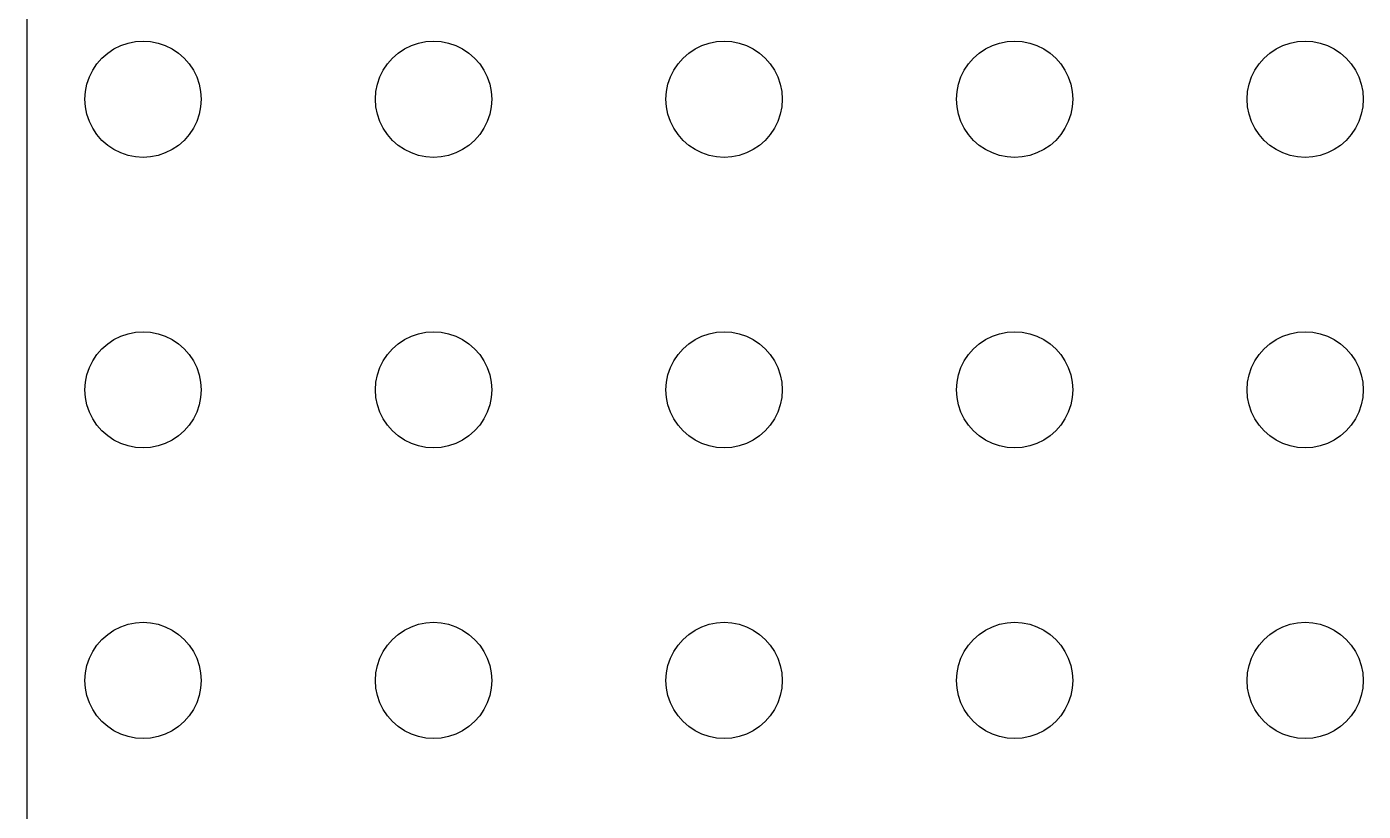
# Model space of a CAD drawing. Header units: metres. Extents: x -149 to 149, y -149 to 149.
# Drawn here: x -148.5 to -79.5, y -74.3 to -33.8 of the extents above; entities that cross this region are included whole.
import ezdxf

# ---------------------------------------------------------------- set-up
doc = ezdxf.new("R2010")
doc.units = ezdxf.units.M

msp = doc.modelspace()

# ---------------------------------------------------------------- linework, layer by layer
for p, q in [((-148.505, 143.505), (-148.505, -143.505)), ((-142.892, -34.5257), (-142.5, -34.5)), ((-142.5, -34.5), (-142.108, -34.5257)), ((-127.892, -34.5257), (-127.5, -34.5)), ((-127.5, -34.5), (-127.108, -34.5257)), ((-112.892, -34.5257), (-112.5, -34.5)), ((-112.5, -34.5), (-112.108, -34.5257)), ((-97.8916, -34.5257), (-97.5, -34.5)), ((-97.5, -34.5), (-97.1084, -34.5257)), ((-82.8916, -34.5257), (-82.5, -34.5)), ((-82.5, -34.5), (-82.1084, -34.5257)), ((-144.621, -35.3787), (-144.326, -35.1199)), ((-144.326, -35.1199), (-144, -34.9019)), ((-144, -34.9019), (-143.648, -34.7284)), ((-143.648, -34.7284), (-143.276, -34.6022)), ((-143.276, -34.6022), (-142.892, -34.5257)), ((-142.108, -34.5257), (-141.724, -34.6022)), ((-141.724, -34.6022), (-141.352, -34.7284)), ((-141.352, -34.7284), (-141, -34.9019)), ((-141, -34.9019), (-140.674, -35.1199)), ((-140.674, -35.1199), (-140.379, -35.3787)), ((-129.621, -35.3787), (-129.326, -35.1199)), ((-129.326, -35.1199), (-129, -34.9019)), ((-129, -34.9019), (-128.648, -34.7284)), ((-128.648, -34.7284), (-128.276, -34.6022)), ((-128.276, -34.6022), (-127.892, -34.5257)), ((-127.108, -34.5257), (-126.724, -34.6022)), ((-126.724, -34.6022), (-126.352, -34.7284)), ((-126.352, -34.7284), (-126, -34.9019)), ((-126, -34.9019), (-125.674, -35.1199)), ((-125.674, -35.1199), (-125.379, -35.3787)), ((-114.621, -35.3787), (-114.326, -35.1199)), ((-114.326, -35.1199), (-114, -34.9019)), ((-114, -34.9019), (-113.648, -34.7284)), ((-113.648, -34.7284), (-113.276, -34.6022)), ((-113.276, -34.6022), (-112.892, -34.5257)), ((-112.108, -34.5257), (-111.724, -34.6022)), ((-111.724, -34.6022), (-111.352, -34.7284)), ((-111.352, -34.7284), (-111, -34.9019)), ((-111, -34.9019), (-110.674, -35.1199)), ((-110.674, -35.1199), (-110.379, -35.3787)), ((-99.6213, -35.3787), (-99.3263, -35.1199)), ((-99.3263, -35.1199), (-99, -34.9019)), ((-99, -34.9019), (-98.648, -34.7284)), ((-98.648, -34.7284), (-98.2765, -34.6022)), ((-98.2765, -34.6022), (-97.8916, -34.5257)), ((-97.1084, -34.5257), (-96.7235, -34.6022)), ((-96.7235, -34.6022), (-96.3519, -34.7284)), ((-96.3519, -34.7284), (-96, -34.9019)), ((-96, -34.9019), (-95.6737, -35.1199)), ((-95.6737, -35.1199), (-95.3787, -35.3787)), ((-84.6213, -35.3787), (-84.3263, -35.1199)), ((-84.3263, -35.1199), (-84, -34.9019)), ((-84, -34.9019), (-83.648, -34.7284)), ((-83.648, -34.7284), (-83.2765, -34.6022)), ((-83.2765, -34.6022), (-82.8916, -34.5257)), ((-82.1084, -34.5257), (-81.7235, -34.6022)), ((-81.7235, -34.6022), (-81.3519, -34.7284)), ((-81.3519, -34.7284), (-81, -34.9019)), ((-81, -34.9019), (-80.6737, -35.1199)), ((-80.6737, -35.1199), (-80.3787, -35.3787)), ((-145.098, -36), (-144.88, -35.6737)), ((-144.88, -35.6737), (-144.621, -35.3787)), ((-140.379, -35.3787), (-140.12, -35.6737)), ((-140.12, -35.6737), (-139.902, -36)), ((-130.098, -36), (-129.88, -35.6737)), ((-129.88, -35.6737), (-129.621, -35.3787)), ((-125.379, -35.3787), (-125.12, -35.6737)), ((-125.12, -35.6737), (-124.902, -36)), ((-115.098, -36), (-114.88, -35.6737)), ((-114.88, -35.6737), (-114.621, -35.3787)), ((-110.379, -35.3787), (-110.12, -35.6737)), ((-110.12, -35.6737), (-109.902, -36)), ((-100.098, -36), (-99.8801, -35.6737)), ((-99.8801, -35.6737), (-99.6213, -35.3787)), ((-95.3787, -35.3787), (-95.1199, -35.6737)), ((-95.1199, -35.6737), (-94.9019, -36)), ((-85.0981, -36), (-84.8801, -35.6737)), ((-84.8801, -35.6737), (-84.6213, -35.3787)), ((-80.3787, -35.3787), (-80.1199, -35.6737)), ((-80.1199, -35.6737), (-79.9019, -36)), ((-145.398, -36.7235), (-145.272, -36.3519)), ((-145.272, -36.3519), (-145.098, -36)), ((-139.902, -36), (-139.728, -36.3519)), ((-139.728, -36.3519), (-139.602, -36.7235)), ((-130.398, -36.7235), (-130.272, -36.3519)), ((-130.272, -36.3519), (-130.098, -36)), ((-124.902, -36), (-124.728, -36.3519)), ((-124.728, -36.3519), (-124.602, -36.7235)), ((-115.398, -36.7235), (-115.272, -36.3519)), ((-115.272, -36.3519), (-115.098, -36)), ((-109.902, -36), (-109.728, -36.3519)), ((-109.728, -36.3519), (-109.602, -36.7235)), ((-100.398, -36.7235), (-100.272, -36.3519)), ((-100.272, -36.3519), (-100.098, -36)), ((-94.9019, -36), (-94.7284, -36.3519)), ((-94.7284, -36.3519), (-94.6022, -36.7235)), ((-85.3978, -36.7235), (-85.2716, -36.3519)), ((-85.2716, -36.3519), (-85.0981, -36)), ((-79.9019, -36), (-79.7284, -36.3519)), ((-79.7284, -36.3519), (-79.6022, -36.7235)), ((-145.5, -37.5), (-145.474, -37.1084)), ((-145.474, -37.1084), (-145.398, -36.7235)), ((-139.602, -36.7235), (-139.526, -37.1084)), ((-139.526, -37.1084), (-139.5, -37.5)), ((-130.5, -37.5), (-130.474, -37.1084)), ((-130.474, -37.1084), (-130.398, -36.7235)), ((-124.602, -36.7235), (-124.526, -37.1084)), ((-124.526, -37.1084), (-124.5, -37.5)), ((-115.5, -37.5), (-115.474, -37.1084)), ((-115.474, -37.1084), (-115.398, -36.7235)), ((-109.602, -36.7235), (-109.526, -37.1084)), ((-109.526, -37.1084), (-109.5, -37.5)), ((-100.5, -37.5), (-100.474, -37.1084)), ((-100.474, -37.1084), (-100.398, -36.7235)), ((-94.6022, -36.7235), (-94.5257, -37.1084)), ((-94.5257, -37.1084), (-94.5, -37.5)), ((-85.5, -37.5), (-85.4743, -37.1084)), ((-85.4743, -37.1084), (-85.3978, -36.7235)), ((-79.6022, -36.7235), (-79.5257, -37.1084)), ((-79.5257, -37.1084), (-79.5, -37.5)), ((-145.474, -37.8916), (-145.5, -37.5)), ((-145.398, -38.2765), (-145.474, -37.8916)), ((-139.526, -37.8916), (-139.602, -38.2765)), ((-139.5, -37.5), (-139.526, -37.8916)), ((-130.474, -37.8916), (-130.5, -37.5)), ((-130.398, -38.2765), (-130.474, -37.8916)), ((-124.526, -37.8916), (-124.602, -38.2765)), ((-124.5, -37.5), (-124.526, -37.8916)), ((-115.474, -37.8916), (-115.5, -37.5)), ((-115.398, -38.2765), (-115.474, -37.8916)), ((-109.526, -37.8916), (-109.602, -38.2765)), ((-109.5, -37.5), (-109.526, -37.8916)), ((-100.474, -37.8916), (-100.5, -37.5)), ((-100.398, -38.2765), (-100.474, -37.8916)), ((-94.5257, -37.8916), (-94.6022, -38.2765)), ((-94.5, -37.5), (-94.5257, -37.8916)), ((-85.4743, -37.8916), (-85.5, -37.5)), ((-85.3978, -38.2765), (-85.4743, -37.8916)), ((-79.5257, -37.8916), (-79.6022, -38.2765)), ((-79.5, -37.5), (-79.5257, -37.8916)), ((-145.272, -38.648), (-145.398, -38.2765)), ((-139.602, -38.2765), (-139.728, -38.648)), ((-130.272, -38.648), (-130.398, -38.2765)), ((-124.602, -38.2765), (-124.728, -38.648)), ((-115.272, -38.648), (-115.398, -38.2765)), ((-109.602, -38.2765), (-109.728, -38.648)), ((-100.272, -38.648), (-100.398, -38.2765)), ((-94.6022, -38.2765), (-94.7284, -38.648)), ((-85.2716, -38.648), (-85.3978, -38.2765)), ((-79.6022, -38.2765), (-79.7284, -38.648)), ((-145.098, -39), (-145.272, -38.648)), ((-144.88, -39.3263), (-145.098, -39)), ((-144.621, -39.6213), (-144.88, -39.3263)), ((-140.12, -39.3263), (-140.379, -39.6213)), ((-139.902, -39), (-140.12, -39.3263)), ((-139.728, -38.648), (-139.902, -39)), ((-130.098, -39), (-130.272, -38.648)), ((-129.88, -39.3263), (-130.098, -39)), ((-129.621, -39.6213), (-129.88, -39.3263)), ((-125.12, -39.3263), (-125.379, -39.6213)), ((-124.902, -39), (-125.12, -39.3263)), ((-124.728, -38.648), (-124.902, -39)), ((-115.098, -39), (-115.272, -38.648)), ((-114.88, -39.3263), (-115.098, -39)), ((-114.621, -39.6213), (-114.88, -39.3263)), ((-110.12, -39.3263), (-110.379, -39.6213)), ((-109.902, -39), (-110.12, -39.3263)), ((-109.728, -38.648), (-109.902, -39)), ((-100.098, -39), (-100.272, -38.648)), ((-99.8801, -39.3263), (-100.098, -39)), ((-99.6213, -39.6213), (-99.8801, -39.3263)), ((-95.1199, -39.3263), (-95.3787, -39.6213)), ((-94.9019, -39), (-95.1199, -39.3263)), ((-94.7284, -38.648), (-94.9019, -39)), ((-85.0981, -39), (-85.2716, -38.648)), ((-84.8801, -39.3263), (-85.0981, -39)), ((-84.6213, -39.6213), (-84.8801, -39.3263)), ((-80.1199, -39.3263), (-80.3787, -39.6213)), ((-79.9019, -39), (-80.1199, -39.3263)), ((-79.7284, -38.648), (-79.9019, -39)), ((-144.326, -39.8801), (-144.621, -39.6213)), ((-144, -40.0981), (-144.326, -39.8801)), ((-140.674, -39.8801), (-141, -40.0981)), ((-140.379, -39.6213), (-140.674, -39.8801)), ((-129.326, -39.8801), (-129.621, -39.6213)), ((-129, -40.0981), (-129.326, -39.8801)), ((-125.674, -39.8801), (-126, -40.0981)), ((-125.379, -39.6213), (-125.674, -39.8801)), ((-114.326, -39.8801), (-114.621, -39.6213)), ((-114, -40.0981), (-114.326, -39.8801)), ((-110.674, -39.8801), (-111, -40.0981)), ((-110.379, -39.6213), (-110.674, -39.8801)), ((-99.3263, -39.8801), (-99.6213, -39.6213)), ((-99, -40.0981), (-99.3263, -39.8801)), ((-95.6737, -39.8801), (-96, -40.0981)), ((-95.3787, -39.6213), (-95.6737, -39.8801)), ((-84.3263, -39.8801), (-84.6213, -39.6213)), ((-84, -40.0981), (-84.3263, -39.8801)), ((-80.6737, -39.8801), (-81, -40.0981)), ((-80.3787, -39.6213), (-80.6737, -39.8801)), ((-143.648, -40.2716), (-144, -40.0981)), ((-143.276, -40.3978), (-143.648, -40.2716)), ((-142.892, -40.4743), (-143.276, -40.3978)), ((-142.5, -40.5), (-142.892, -40.4743)), ((-142.108, -40.4743), (-142.5, -40.5)), ((-141.724, -40.3978), (-142.108, -40.4743)), ((-141.352, -40.2716), (-141.724, -40.3978)), ((-141, -40.0981), (-141.352, -40.2716)), ((-128.648, -40.2716), (-129, -40.0981)), ((-128.276, -40.3978), (-128.648, -40.2716)), ((-127.892, -40.4743), (-128.276, -40.3978)), ((-127.5, -40.5), (-127.892, -40.4743)), ((-127.108, -40.4743), (-127.5, -40.5)), ((-126.724, -40.3978), (-127.108, -40.4743)), ((-126.352, -40.2716), (-126.724, -40.3978)), ((-126, -40.0981), (-126.352, -40.2716)), ((-113.648, -40.2716), (-114, -40.0981)), ((-113.276, -40.3978), (-113.648, -40.2716)), ((-112.892, -40.4743), (-113.276, -40.3978)), ((-112.5, -40.5), (-112.892, -40.4743)), ((-112.108, -40.4743), (-112.5, -40.5)), ((-111.724, -40.3978), (-112.108, -40.4743)), ((-111.352, -40.2716), (-111.724, -40.3978)), ((-111, -40.0981), (-111.352, -40.2716)), ((-98.648, -40.2716), (-99, -40.0981)), ((-98.2765, -40.3978), (-98.648, -40.2716)), ((-97.8916, -40.4743), (-98.2765, -40.3978)), ((-97.5, -40.5), (-97.8916, -40.4743)), ((-97.1084, -40.4743), (-97.5, -40.5)), ((-96.7235, -40.3978), (-97.1084, -40.4743)), ((-96.3519, -40.2716), (-96.7235, -40.3978)), ((-96, -40.0981), (-96.3519, -40.2716)), ((-83.648, -40.2716), (-84, -40.0981)), ((-83.2765, -40.3978), (-83.648, -40.2716)), ((-82.8916, -40.4743), (-83.2765, -40.3978)), ((-82.5, -40.5), (-82.8916, -40.4743)), ((-82.1084, -40.4743), (-82.5, -40.5)), ((-81.7235, -40.3978), (-82.1084, -40.4743)), ((-81.3519, -40.2716), (-81.7235, -40.3978)), ((-81, -40.0981), (-81.3519, -40.2716)), ((-143.648, -49.7284), (-143.276, -49.6022)), ((-143.276, -49.6022), (-142.892, -49.5257)), ((-142.892, -49.5257), (-142.5, -49.5)), ((-142.5, -49.5), (-142.108, -49.5257)), ((-142.108, -49.5257), (-141.724, -49.6022)), ((-141.724, -49.6022), (-141.352, -49.7284)), ((-128.648, -49.7284), (-128.276, -49.6022)), ((-128.276, -49.6022), (-127.892, -49.5257)), ((-127.892, -49.5257), (-127.5, -49.5)), ((-127.5, -49.5), (-127.108, -49.5257)), ((-127.108, -49.5257), (-126.724, -49.6022)), ((-126.724, -49.6022), (-126.352, -49.7284)), ((-113.648, -49.7284), (-113.276, -49.6022)), ((-113.276, -49.6022), (-112.892, -49.5257)), ((-112.892, -49.5257), (-112.5, -49.5)), ((-112.5, -49.5), (-112.108, -49.5257)), ((-112.108, -49.5257), (-111.724, -49.6022)), ((-111.724, -49.6022), (-111.352, -49.7284)), ((-98.648, -49.7284), (-98.2765, -49.6022)), ((-98.2765, -49.6022), (-97.8916, -49.5257)), ((-97.8916, -49.5257), (-97.5, -49.5)), ((-97.5, -49.5), (-97.1084, -49.5257)), ((-97.1084, -49.5257), (-96.7235, -49.6022)), ((-96.7235, -49.6022), (-96.3519, -49.7284)), ((-83.648, -49.7284), (-83.2765, -49.6022)), ((-83.2765, -49.6022), (-82.8916, -49.5257)), ((-82.8916, -49.5257), (-82.5, -49.5)), ((-82.5, -49.5), (-82.1084, -49.5257)), ((-82.1084, -49.5257), (-81.7235, -49.6022)), ((-81.7235, -49.6022), (-81.3519, -49.7284)), ((-144.621, -50.3787), (-144.326, -50.1199)), ((-144.326, -50.1199), (-144, -49.9019)), ((-144, -49.9019), (-143.648, -49.7284)), ((-141.352, -49.7284), (-141, -49.9019)), ((-141, -49.9019), (-140.674, -50.1199)), ((-140.674, -50.1199), (-140.379, -50.3787)), ((-129.621, -50.3787), (-129.326, -50.1199)), ((-129.326, -50.1199), (-129, -49.9019)), ((-129, -49.9019), (-128.648, -49.7284)), ((-126.352, -49.7284), (-126, -49.9019)), ((-126, -49.9019), (-125.674, -50.1199)), ((-125.674, -50.1199), (-125.379, -50.3787)), ((-114.621, -50.3787), (-114.326, -50.1199)), ((-114.326, -50.1199), (-114, -49.9019)), ((-114, -49.9019), (-113.648, -49.7284)), ((-111.352, -49.7284), (-111, -49.9019)), ((-111, -49.9019), (-110.674, -50.1199)), ((-110.674, -50.1199), (-110.379, -50.3787)), ((-99.6213, -50.3787), (-99.3263, -50.1199)), ((-99.3263, -50.1199), (-99, -49.9019)), ((-99, -49.9019), (-98.648, -49.7284)), ((-96.3519, -49.7284), (-96, -49.9019)), ((-96, -49.9019), (-95.6737, -50.1199)), ((-95.6737, -50.1199), (-95.3787, -50.3787)), ((-84.6213, -50.3787), (-84.3263, -50.1199)), ((-84.3263, -50.1199), (-84, -49.9019)), ((-84, -49.9019), (-83.648, -49.7284)), ((-81.3519, -49.7284), (-81, -49.9019)), ((-81, -49.9019), (-80.6737, -50.1199)), ((-80.6737, -50.1199), (-80.3787, -50.3787)), ((-145.272, -51.3519), (-145.098, -51)), ((-145.098, -51), (-144.88, -50.6737)), ((-144.88, -50.6737), (-144.621, -50.3787)), ((-140.379, -50.3787), (-140.12, -50.6737)), ((-140.12, -50.6737), (-139.902, -51)), ((-139.902, -51), (-139.728, -51.3519)), ((-130.272, -51.3519), (-130.098, -51)), ((-130.098, -51), (-129.88, -50.6737)), ((-129.88, -50.6737), (-129.621, -50.3787)), ((-125.379, -50.3787), (-125.12, -50.6737)), ((-125.12, -50.6737), (-124.902, -51)), ((-124.902, -51), (-124.728, -51.3519)), ((-115.272, -51.3519), (-115.098, -51)), ((-115.098, -51), (-114.88, -50.6737)), ((-114.88, -50.6737), (-114.621, -50.3787)), ((-110.379, -50.3787), (-110.12, -50.6737)), ((-110.12, -50.6737), (-109.902, -51)), ((-109.902, -51), (-109.728, -51.3519)), ((-100.272, -51.3519), (-100.098, -51)), ((-100.098, -51), (-99.8801, -50.6737)), ((-99.8801, -50.6737), (-99.6213, -50.3787)), ((-95.3787, -50.3787), (-95.1199, -50.6737)), ((-95.1199, -50.6737), (-94.9019, -51)), ((-94.9019, -51), (-94.7284, -51.3519)), ((-85.2716, -51.3519), (-85.0981, -51)), ((-85.0981, -51), (-84.8801, -50.6737)), ((-84.8801, -50.6737), (-84.6213, -50.3787)), ((-80.3787, -50.3787), (-80.1199, -50.6737)), ((-80.1199, -50.6737), (-79.9019, -51)), ((-79.9019, -51), (-79.7284, -51.3519)), ((-145.474, -52.1084), (-145.398, -51.7235)), ((-145.398, -51.7235), (-145.272, -51.3519)), ((-139.728, -51.3519), (-139.602, -51.7235)), ((-139.602, -51.7235), (-139.526, -52.1084)), ((-130.474, -52.1084), (-130.398, -51.7235)), ((-130.398, -51.7235), (-130.272, -51.3519)), ((-124.728, -51.3519), (-124.602, -51.7235)), ((-124.602, -51.7235), (-124.526, -52.1084)), ((-115.474, -52.1084), (-115.398, -51.7235)), ((-115.398, -51.7235), (-115.272, -51.3519)), ((-109.728, -51.3519), (-109.602, -51.7235)), ((-109.602, -51.7235), (-109.526, -52.1084)), ((-100.474, -52.1084), (-100.398, -51.7235)), ((-100.398, -51.7235), (-100.272, -51.3519)), ((-94.7284, -51.3519), (-94.6022, -51.7235)), ((-94.6022, -51.7235), (-94.5257, -52.1084)), ((-85.4743, -52.1084), (-85.3978, -51.7235)), ((-85.3978, -51.7235), (-85.2716, -51.3519)), ((-79.7284, -51.3519), (-79.6022, -51.7235)), ((-79.6022, -51.7235), (-79.5257, -52.1084)), ((-145.5, -52.5), (-145.474, -52.1084)), ((-139.526, -52.1084), (-139.5, -52.5)), ((-130.5, -52.5), (-130.474, -52.1084)), ((-124.526, -52.1084), (-124.5, -52.5)), ((-115.5, -52.5), (-115.474, -52.1084)), ((-109.526, -52.1084), (-109.5, -52.5)), ((-100.5, -52.5), (-100.474, -52.1084)), ((-94.5257, -52.1084), (-94.5, -52.5)), ((-85.5, -52.5), (-85.4743, -52.1084)), ((-79.5257, -52.1084), (-79.5, -52.5)), ((-145.474, -52.8916), (-145.5, -52.5)), ((-145.398, -53.2765), (-145.474, -52.8916)), ((-139.526, -52.8916), (-139.602, -53.2765)), ((-139.5, -52.5), (-139.526, -52.8916)), ((-130.474, -52.8916), (-130.5, -52.5)), ((-130.398, -53.2765), (-130.474, -52.8916)), ((-124.526, -52.8916), (-124.602, -53.2765)), ((-124.5, -52.5), (-124.526, -52.8916)), ((-115.474, -52.8916), (-115.5, -52.5)), ((-115.398, -53.2765), (-115.474, -52.8916)), ((-109.526, -52.8916), (-109.602, -53.2765)), ((-109.5, -52.5), (-109.526, -52.8916)), ((-100.474, -52.8916), (-100.5, -52.5)), ((-100.398, -53.2765), (-100.474, -52.8916)), ((-94.5257, -52.8916), (-94.6022, -53.2765)), ((-94.5, -52.5), (-94.5257, -52.8916)), ((-85.4743, -52.8916), (-85.5, -52.5)), ((-85.3978, -53.2765), (-85.4743, -52.8916)), ((-79.5257, -52.8916), (-79.6022, -53.2765)), ((-79.5, -52.5), (-79.5257, -52.8916)), ((-145.272, -53.648), (-145.398, -53.2765)), ((-145.098, -54), (-145.272, -53.648)), ((-139.728, -53.648), (-139.902, -54)), ((-139.602, -53.2765), (-139.728, -53.648)), ((-130.272, -53.648), (-130.398, -53.2765)), ((-130.098, -54), (-130.272, -53.648)), ((-124.728, -53.648), (-124.902, -54)), ((-124.602, -53.2765), (-124.728, -53.648)), ((-115.272, -53.648), (-115.398, -53.2765)), ((-115.098, -54), (-115.272, -53.648)), ((-109.728, -53.648), (-109.902, -54)), ((-109.602, -53.2765), (-109.728, -53.648)), ((-100.272, -53.648), (-100.398, -53.2765)), ((-100.098, -54), (-100.272, -53.648)), ((-94.7284, -53.648), (-94.9019, -54)), ((-94.6022, -53.2765), (-94.7284, -53.648)), ((-85.2716, -53.648), (-85.3978, -53.2765)), ((-85.0981, -54), (-85.2716, -53.648)), ((-79.7284, -53.648), (-79.9019, -54)), ((-79.6022, -53.2765), (-79.7284, -53.648)), ((-144.88, -54.3263), (-145.098, -54)), ((-144.621, -54.6213), (-144.88, -54.3263)), ((-140.12, -54.3263), (-140.379, -54.6213)), ((-139.902, -54), (-140.12, -54.3263)), ((-129.88, -54.3263), (-130.098, -54)), ((-129.621, -54.6213), (-129.88, -54.3263)), ((-125.12, -54.3263), (-125.379, -54.6213)), ((-124.902, -54), (-125.12, -54.3263)), ((-114.88, -54.3263), (-115.098, -54)), ((-114.621, -54.6213), (-114.88, -54.3263)), ((-110.12, -54.3263), (-110.379, -54.6213)), ((-109.902, -54), (-110.12, -54.3263)), ((-99.8801, -54.3263), (-100.098, -54)), ((-99.6213, -54.6213), (-99.8801, -54.3263)), ((-95.1199, -54.3263), (-95.3787, -54.6213)), ((-94.9019, -54), (-95.1199, -54.3263)), ((-84.8801, -54.3263), (-85.0981, -54)), ((-84.6213, -54.6213), (-84.8801, -54.3263)), ((-80.1199, -54.3263), (-80.3787, -54.6213)), ((-79.9019, -54), (-80.1199, -54.3263)), ((-144.326, -54.8801), (-144.621, -54.6213)), ((-144, -55.0981), (-144.326, -54.8801)), ((-143.648, -55.2716), (-144, -55.0981)), ((-141, -55.0981), (-141.352, -55.2716)), ((-140.674, -54.8801), (-141, -55.0981)), ((-140.379, -54.6213), (-140.674, -54.8801)), ((-129.326, -54.8801), (-129.621, -54.6213)), ((-129, -55.0981), (-129.326, -54.8801)), ((-128.648, -55.2716), (-129, -55.0981)), ((-126, -55.0981), (-126.352, -55.2716)), ((-125.674, -54.8801), (-126, -55.0981)), ((-125.379, -54.6213), (-125.674, -54.8801)), ((-114.326, -54.8801), (-114.621, -54.6213)), ((-114, -55.0981), (-114.326, -54.8801)), ((-113.648, -55.2716), (-114, -55.0981)), ((-111, -55.0981), (-111.352, -55.2716)), ((-110.674, -54.8801), (-111, -55.0981)), ((-110.379, -54.6213), (-110.674, -54.8801)), ((-99.3263, -54.8801), (-99.6213, -54.6213)), ((-99, -55.0981), (-99.3263, -54.8801)), ((-98.648, -55.2716), (-99, -55.0981)), ((-96, -55.0981), (-96.3519, -55.2716)), ((-95.6737, -54.8801), (-96, -55.0981)), ((-95.3787, -54.6213), (-95.6737, -54.8801)), ((-84.3263, -54.8801), (-84.6213, -54.6213)), ((-84, -55.0981), (-84.3263, -54.8801)), ((-83.648, -55.2716), (-84, -55.0981)), ((-81, -55.0981), (-81.3519, -55.2716)), ((-80.6737, -54.8801), (-81, -55.0981)), ((-80.3787, -54.6213), (-80.6737, -54.8801)), ((-143.276, -55.3978), (-143.648, -55.2716)), ((-142.892, -55.4743), (-143.276, -55.3978)), ((-142.5, -55.5), (-142.892, -55.4743)), ((-142.108, -55.4743), (-142.5, -55.5)), ((-141.724, -55.3978), (-142.108, -55.4743)), ((-141.352, -55.2716), (-141.724, -55.3978)), ((-128.276, -55.3978), (-128.648, -55.2716)), ((-127.892, -55.4743), (-128.276, -55.3978)), ((-127.5, -55.5), (-127.892, -55.4743)), ((-127.108, -55.4743), (-127.5, -55.5)), ((-126.724, -55.3978), (-127.108, -55.4743)), ((-126.352, -55.2716), (-126.724, -55.3978)), ((-113.276, -55.3978), (-113.648, -55.2716)), ((-112.892, -55.4743), (-113.276, -55.3978)), ((-112.5, -55.5), (-112.892, -55.4743)), ((-112.108, -55.4743), (-112.5, -55.5)), ((-111.724, -55.3978), (-112.108, -55.4743)), ((-111.352, -55.2716), (-111.724, -55.3978)), ((-98.2765, -55.3978), (-98.648, -55.2716)), ((-97.8916, -55.4743), (-98.2765, -55.3978)), ((-97.5, -55.5), (-97.8916, -55.4743)), ((-97.1084, -55.4743), (-97.5, -55.5)), ((-96.7235, -55.3978), (-97.1084, -55.4743)), ((-96.3519, -55.2716), (-96.7235, -55.3978)), ((-83.2765, -55.3978), (-83.648, -55.2716)), ((-82.8916, -55.4743), (-83.2765, -55.3978)), ((-82.5, -55.5), (-82.8916, -55.4743)), ((-82.1084, -55.4743), (-82.5, -55.5)), ((-81.7235, -55.3978), (-82.1084, -55.4743)), ((-81.3519, -55.2716), (-81.7235, -55.3978)), ((-144, -64.9019), (-143.648, -64.7284)), ((-143.648, -64.7284), (-143.276, -64.6022)), ((-143.276, -64.6022), (-142.892, -64.5257)), ((-142.892, -64.5257), (-142.5, -64.5)), ((-142.5, -64.5), (-142.108, -64.5257)), ((-142.108, -64.5257), (-141.724, -64.6022)), ((-141.724, -64.6022), (-141.352, -64.7284)), ((-141.352, -64.7284), (-141, -64.9019)), ((-129, -64.9019), (-128.648, -64.7284)), ((-128.648, -64.7284), (-128.276, -64.6022)), ((-128.276, -64.6022), (-127.892, -64.5257)), ((-127.892, -64.5257), (-127.5, -64.5)), ((-127.5, -64.5), (-127.108, -64.5257)), ((-127.108, -64.5257), (-126.724, -64.6022)), ((-126.724, -64.6022), (-126.352, -64.7284)), ((-126.352, -64.7284), (-126, -64.9019)), ((-114, -64.9019), (-113.648, -64.7284)), ((-113.648, -64.7284), (-113.276, -64.6022)), ((-113.276, -64.6022), (-112.892, -64.5257)), ((-112.892, -64.5257), (-112.5, -64.5)), ((-112.5, -64.5), (-112.108, -64.5257)), ((-112.108, -64.5257), (-111.724, -64.6022)), ((-111.724, -64.6022), (-111.352, -64.7284)), ((-111.352, -64.7284), (-111, -64.9019)), ((-99, -64.9019), (-98.648, -64.7284)), ((-98.648, -64.7284), (-98.2765, -64.6022)), ((-98.2765, -64.6022), (-97.8916, -64.5257)), ((-97.8916, -64.5257), (-97.5, -64.5)), ((-97.5, -64.5), (-97.1084, -64.5257)), ((-97.1084, -64.5257), (-96.7235, -64.6022)), ((-96.7235, -64.6022), (-96.3519, -64.7284)), ((-96.3519, -64.7284), (-96, -64.9019)), ((-84, -64.9019), (-83.648, -64.7284)), ((-83.648, -64.7284), (-83.2765, -64.6022)), ((-83.2765, -64.6022), (-82.8916, -64.5257)), ((-82.8916, -64.5257), (-82.5, -64.5)), ((-82.5, -64.5), (-82.1084, -64.5257)), ((-82.1084, -64.5257), (-81.7235, -64.6022)), ((-81.7235, -64.6022), (-81.3519, -64.7284)), ((-81.3519, -64.7284), (-81, -64.9019)), ((-144.88, -65.6737), (-144.621, -65.3787)), ((-144.621, -65.3787), (-144.326, -65.1199)), ((-144.326, -65.1199), (-144, -64.9019)), ((-141, -64.9019), (-140.674, -65.1199)), ((-140.674, -65.1199), (-140.379, -65.3787)), ((-140.379, -65.3787), (-140.12, -65.6737)), ((-129.88, -65.6737), (-129.621, -65.3787)), ((-129.621, -65.3787), (-129.326, -65.1199)), ((-129.326, -65.1199), (-129, -64.9019)), ((-126, -64.9019), (-125.674, -65.1199)), ((-125.674, -65.1199), (-125.379, -65.3787)), ((-125.379, -65.3787), (-125.12, -65.6737)), ((-114.88, -65.6737), (-114.621, -65.3787)), ((-114.621, -65.3787), (-114.326, -65.1199)), ((-114.326, -65.1199), (-114, -64.9019)), ((-111, -64.9019), (-110.674, -65.1199)), ((-110.674, -65.1199), (-110.379, -65.3787)), ((-110.379, -65.3787), (-110.12, -65.6737)), ((-99.8801, -65.6737), (-99.6213, -65.3787)), ((-99.6213, -65.3787), (-99.3263, -65.1199)), ((-99.3263, -65.1199), (-99, -64.9019)), ((-96, -64.9019), (-95.6737, -65.1199)), ((-95.6737, -65.1199), (-95.3787, -65.3787)), ((-95.3787, -65.3787), (-95.1199, -65.6737)), ((-84.8801, -65.6737), (-84.6213, -65.3787)), ((-84.6213, -65.3787), (-84.3263, -65.1199)), ((-84.3263, -65.1199), (-84, -64.9019)), ((-81, -64.9019), (-80.6737, -65.1199)), ((-80.6737, -65.1199), (-80.3787, -65.3787)), ((-80.3787, -65.3787), (-80.1199, -65.6737)), ((-145.272, -66.3519), (-145.098, -66)), ((-145.098, -66), (-144.88, -65.6737)), ((-140.12, -65.6737), (-139.902, -66)), ((-139.902, -66), (-139.728, -66.3519)), ((-130.272, -66.3519), (-130.098, -66)), ((-130.098, -66), (-129.88, -65.6737)), ((-125.12, -65.6737), (-124.902, -66)), ((-124.902, -66), (-124.728, -66.3519)), ((-115.272, -66.3519), (-115.098, -66)), ((-115.098, -66), (-114.88, -65.6737)), ((-110.12, -65.6737), (-109.902, -66)), ((-109.902, -66), (-109.728, -66.3519)), ((-100.272, -66.3519), (-100.098, -66)), ((-100.098, -66), (-99.8801, -65.6737)), ((-95.1199, -65.6737), (-94.9019, -66)), ((-94.9019, -66), (-94.7284, -66.3519)), ((-85.2716, -66.3519), (-85.0981, -66)), ((-85.0981, -66), (-84.8801, -65.6737)), ((-80.1199, -65.6737), (-79.9019, -66)), ((-79.9019, -66), (-79.7284, -66.3519)), ((-145.474, -67.1084), (-145.398, -66.7235)), ((-145.398, -66.7235), (-145.272, -66.3519)), ((-139.728, -66.3519), (-139.602, -66.7235)), ((-139.602, -66.7235), (-139.526, -67.1084)), ((-130.474, -67.1084), (-130.398, -66.7235)), ((-130.398, -66.7235), (-130.272, -66.3519)), ((-124.728, -66.3519), (-124.602, -66.7235)), ((-124.602, -66.7235), (-124.526, -67.1084)), ((-115.474, -67.1084), (-115.398, -66.7235)), ((-115.398, -66.7235), (-115.272, -66.3519)), ((-109.728, -66.3519), (-109.602, -66.7235)), ((-109.602, -66.7235), (-109.526, -67.1084)), ((-100.474, -67.1084), (-100.398, -66.7235)), ((-100.398, -66.7235), (-100.272, -66.3519)), ((-94.7284, -66.3519), (-94.6022, -66.7235)), ((-94.6022, -66.7235), (-94.5257, -67.1084)), ((-85.4743, -67.1084), (-85.3978, -66.7235)), ((-85.3978, -66.7235), (-85.2716, -66.3519)), ((-79.7284, -66.3519), (-79.6022, -66.7235)), ((-79.6022, -66.7235), (-79.5257, -67.1084)), ((-145.5, -67.5), (-145.474, -67.1084)), ((-145.474, -67.8916), (-145.5, -67.5)), ((-139.526, -67.1084), (-139.5, -67.5)), ((-139.5, -67.5), (-139.526, -67.8916)), ((-130.5, -67.5), (-130.474, -67.1084)), ((-130.474, -67.8916), (-130.5, -67.5)), ((-124.526, -67.1084), (-124.5, -67.5)), ((-124.5, -67.5), (-124.526, -67.8916)), ((-115.5, -67.5), (-115.474, -67.1084)), ((-115.474, -67.8916), (-115.5, -67.5)), ((-109.526, -67.1084), (-109.5, -67.5)), ((-109.5, -67.5), (-109.526, -67.8916)), ((-100.5, -67.5), (-100.474, -67.1084)), ((-100.474, -67.8916), (-100.5, -67.5)), ((-94.5257, -67.1084), (-94.5, -67.5)), ((-94.5, -67.5), (-94.5257, -67.8916)), ((-85.5, -67.5), (-85.4743, -67.1084)), ((-85.4743, -67.8916), (-85.5, -67.5)), ((-79.5257, -67.1084), (-79.5, -67.5)), ((-79.5, -67.5), (-79.5257, -67.8916)), ((-145.398, -68.2765), (-145.474, -67.8916)), ((-145.272, -68.648), (-145.398, -68.2765)), ((-139.602, -68.2765), (-139.728, -68.648)), ((-139.526, -67.8916), (-139.602, -68.2765)), ((-130.398, -68.2765), (-130.474, -67.8916)), ((-130.272, -68.648), (-130.398, -68.2765)), ((-124.602, -68.2765), (-124.728, -68.648)), ((-124.526, -67.8916), (-124.602, -68.2765)), ((-115.398, -68.2765), (-115.474, -67.8916)), ((-115.272, -68.648), (-115.398, -68.2765)), ((-109.602, -68.2765), (-109.728, -68.648)), ((-109.526, -67.8916), (-109.602, -68.2765)), ((-100.398, -68.2765), (-100.474, -67.8916)), ((-100.272, -68.648), (-100.398, -68.2765)), ((-94.6022, -68.2765), (-94.7284, -68.648)), ((-94.5257, -67.8916), (-94.6022, -68.2765)), ((-85.3978, -68.2765), (-85.4743, -67.8916)), ((-85.2716, -68.648), (-85.3978, -68.2765)), ((-79.6022, -68.2765), (-79.7284, -68.648)), ((-79.5257, -67.8916), (-79.6022, -68.2765)), ((-145.098, -69), (-145.272, -68.648)), ((-144.88, -69.3263), (-145.098, -69)), ((-139.902, -69), (-140.12, -69.3263)), ((-139.728, -68.648), (-139.902, -69)), ((-130.098, -69), (-130.272, -68.648)), ((-129.88, -69.3263), (-130.098, -69)), ((-124.902, -69), (-125.12, -69.3263)), ((-124.728, -68.648), (-124.902, -69)), ((-115.098, -69), (-115.272, -68.648)), ((-114.88, -69.3263), (-115.098, -69)), ((-109.902, -69), (-110.12, -69.3263)), ((-109.728, -68.648), (-109.902, -69)), ((-100.098, -69), (-100.272, -68.648)), ((-99.8801, -69.3263), (-100.098, -69)), ((-94.9019, -69), (-95.1199, -69.3263)), ((-94.7284, -68.648), (-94.9019, -69)), ((-85.0981, -69), (-85.2716, -68.648)), ((-84.8801, -69.3263), (-85.0981, -69)), ((-79.9019, -69), (-80.1199, -69.3263)), ((-79.7284, -68.648), (-79.9019, -69)), ((-144.621, -69.6213), (-144.88, -69.3263)), ((-144.326, -69.8801), (-144.621, -69.6213)), ((-140.379, -69.6213), (-140.674, -69.8801)), ((-140.12, -69.3263), (-140.379, -69.6213)), ((-129.621, -69.6213), (-129.88, -69.3263)), ((-129.326, -69.8801), (-129.621, -69.6213)), ((-125.379, -69.6213), (-125.674, -69.8801)), ((-125.12, -69.3263), (-125.379, -69.6213)), ((-114.621, -69.6213), (-114.88, -69.3263)), ((-114.326, -69.8801), (-114.621, -69.6213)), ((-110.379, -69.6213), (-110.674, -69.8801)), ((-110.12, -69.3263), (-110.379, -69.6213)), ((-99.6213, -69.6213), (-99.8801, -69.3263)), ((-99.3263, -69.8801), (-99.6213, -69.6213)), ((-95.3787, -69.6213), (-95.6737, -69.8801)), ((-95.1199, -69.3263), (-95.3787, -69.6213)), ((-84.6213, -69.6213), (-84.8801, -69.3263)), ((-84.3263, -69.8801), (-84.6213, -69.6213)), ((-80.3787, -69.6213), (-80.6737, -69.8801)), ((-80.1199, -69.3263), (-80.3787, -69.6213)), ((-144, -70.0981), (-144.326, -69.8801)), ((-143.648, -70.2716), (-144, -70.0981)), ((-143.276, -70.3978), (-143.648, -70.2716)), ((-141.352, -70.2716), (-141.724, -70.3978)), ((-141, -70.0981), (-141.352, -70.2716)), ((-140.674, -69.8801), (-141, -70.0981)), ((-129, -70.0981), (-129.326, -69.8801)), ((-128.648, -70.2716), (-129, -70.0981)), ((-128.276, -70.3978), (-128.648, -70.2716)), ((-126.352, -70.2716), (-126.724, -70.3978)), ((-126, -70.0981), (-126.352, -70.2716)), ((-125.674, -69.8801), (-126, -70.0981)), ((-114, -70.0981), (-114.326, -69.8801)), ((-113.648, -70.2716), (-114, -70.0981)), ((-113.276, -70.3978), (-113.648, -70.2716)), ((-111.352, -70.2716), (-111.724, -70.3978)), ((-111, -70.0981), (-111.352, -70.2716)), ((-110.674, -69.8801), (-111, -70.0981)), ((-99, -70.0981), (-99.3263, -69.8801)), ((-98.648, -70.2716), (-99, -70.0981)), ((-98.2765, -70.3978), (-98.648, -70.2716)), ((-96.3519, -70.2716), (-96.7235, -70.3978)), ((-96, -70.0981), (-96.3519, -70.2716)), ((-95.6737, -69.8801), (-96, -70.0981)), ((-84, -70.0981), (-84.3263, -69.8801)), ((-83.648, -70.2716), (-84, -70.0981)), ((-83.2765, -70.3978), (-83.648, -70.2716)), ((-81.3519, -70.2716), (-81.7235, -70.3978)), ((-81, -70.0981), (-81.3519, -70.2716)), ((-80.6737, -69.8801), (-81, -70.0981)), ((-142.892, -70.4743), (-143.276, -70.3978)), ((-142.5, -70.5), (-142.892, -70.4743)), ((-142.108, -70.4743), (-142.5, -70.5)), ((-141.724, -70.3978), (-142.108, -70.4743)), ((-127.892, -70.4743), (-128.276, -70.3978)), ((-127.5, -70.5), (-127.892, -70.4743)), ((-127.108, -70.4743), (-127.5, -70.5)), ((-126.724, -70.3978), (-127.108, -70.4743)), ((-112.892, -70.4743), (-113.276, -70.3978)), ((-112.5, -70.5), (-112.892, -70.4743)), ((-112.108, -70.4743), (-112.5, -70.5)), ((-111.724, -70.3978), (-112.108, -70.4743)), ((-97.8916, -70.4743), (-98.2765, -70.3978)), ((-97.5, -70.5), (-97.8916, -70.4743)), ((-97.1084, -70.4743), (-97.5, -70.5)), ((-96.7235, -70.3978), (-97.1084, -70.4743)), ((-82.8916, -70.4743), (-83.2765, -70.3978)), ((-82.5, -70.5), (-82.8916, -70.4743)), ((-82.1084, -70.4743), (-82.5, -70.5)), ((-81.7235, -70.3978), (-82.1084, -70.4743))]:
    msp.add_line(p, q)

doc.saveas('drawing.dxf')
